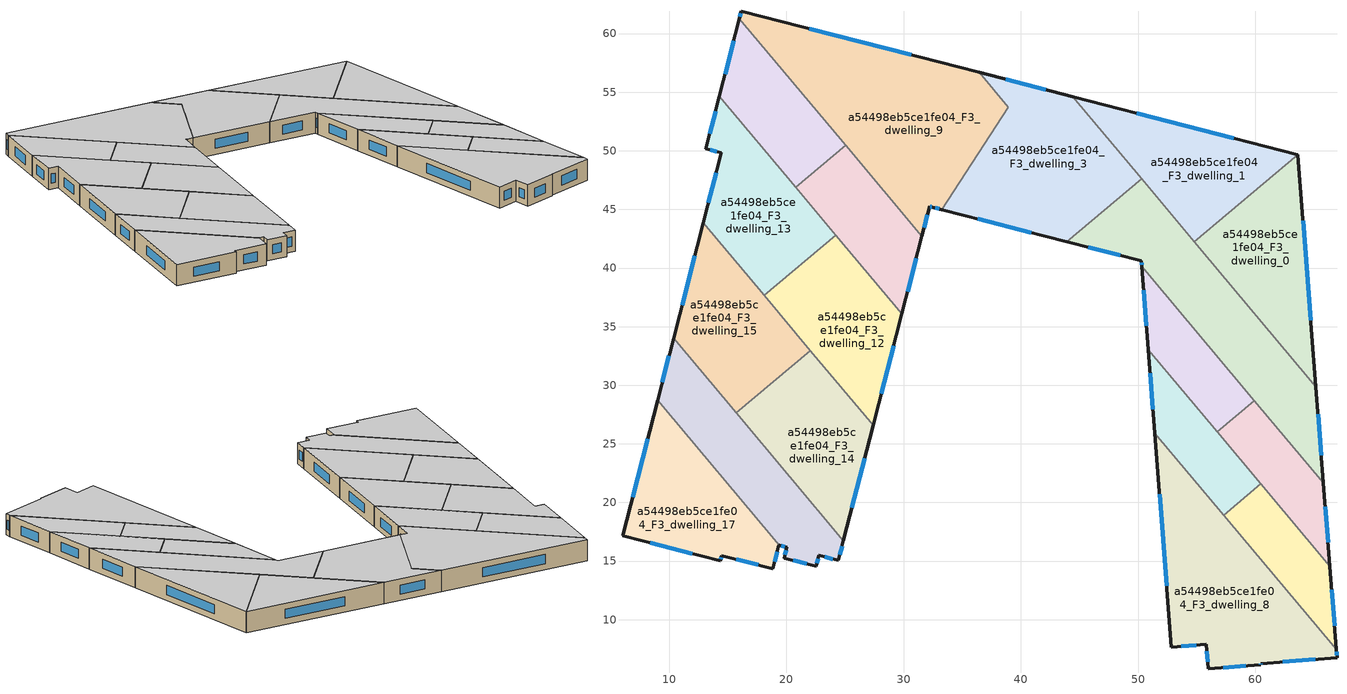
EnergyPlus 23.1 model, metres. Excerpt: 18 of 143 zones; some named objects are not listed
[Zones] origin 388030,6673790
a54498eb5ce1fe04_F3_dwelling_0
 floor to a54498eb5ce1fe04_F2_dwelling_0 (EU_floor_Construction): 63.64,49.67 65.17,29.88 54.79,42.25 z9
 wall outside (EU_wall_Construction): 65.17,29.88 63.64,49.67 z9:12
 wall to a54498eb5ce1fe04_F3_dwelling_2 (EU_wall_Construction): 54.79,42.25 65.17,29.88 z9:12
 wall to a54498eb5ce1fe04_F3_dwelling_1 (EU_wall_Construction): 63.63,49.67 54.79,42.25 z9:12
 window (EU_Window_Construction): 64.73,35.53 64.07,44.02 z9.86:11.14
 ceiling to a54498eb5ce1fe04_F4_dwelling_0 (EU_floor_Construction): 65.17,29.88 63.64,49.67 54.79,42.25 z12
a54498eb5ce1fe04_F3_dwelling_1
 floor to a54498eb5ce1fe04_F2_dwelling_1 (EU_floor_Construction): 63.63,49.67 54.79,42.25 44.41,54.63 z9
 wall outside (EU_wall_Construction): 63.63,49.67 44.41,54.63 z9:12
 wall to a54498eb5ce1fe04_F3_dwelling_3 (EU_wall_Construction): 44.41,54.63 50.3,47.6 z9:12
 wall to a54498eb5ce1fe04_F3_dwelling_2 (EU_wall_Construction): 50.3,47.6 54.79,42.25 z9:12
 window (EU_Window_Construction): 58.14,51.09 49.9,53.21 z9.86:11.14
 ceiling to a54498eb5ce1fe04_F4_dwelling_1 (EU_floor_Construction): 63.63,49.67 44.41,54.63 54.79,42.25 z12
a54498eb5ce1fe04_F3_dwelling_10
 floor to a54498eb5ce1fe04_F2_dwelling_10 (EU_floor_Construction): 25.05,50.47 31.56,42.71 29.85,36.09 20.79,46.89 z9
 wall outside (EU_wall_Construction): 29.85,36.09 31.56,42.71 z9:12
 wall to a54498eb5ce1fe04_F3_dwelling_11 (EU_wall_Construction): 25.05,50.47 20.79,46.89 z9:12
 wall to a54498eb5ce1fe04_F3_dwelling_12 (EU_wall_Construction): 24.21,42.81 29.85,36.09 z9:12
 wall to a54498eb5ce1fe04_F3_dwelling_9 (EU_wall_Construction): 31.56,42.71 25.05,50.47 z9:12
 wall to a54498eb5ce1fe04_F3_dwelling_13 (EU_wall_Construction): 20.79,46.89 24.21,42.81 z9:12
 window (EU_Window_Construction): 30.34,37.98 31.07,40.82 z9.86:11.14
 ceiling to a54498eb5ce1fe04_F4_dwelling_10 (EU_floor_Construction): 29.85,36.09 31.56,42.71 25.05,50.47 20.79,46.89 z12
a54498eb5ce1fe04_F3_dwelling_11
 floor to a54498eb5ce1fe04_F2_dwelling_11 (EU_floor_Construction): 15.98,61.27 25.05,50.47 20.79,46.89 14.28,54.65 z9
 wall outside (EU_wall_Construction): 15.98,61.27 14.28,54.65 z9:12
 wall to a54498eb5ce1fe04_F3_dwelling_13 (EU_wall_Construction): 14.28,54.65 20.79,46.89 z9:12
 wall to a54498eb5ce1fe04_F3_dwelling_9 (EU_wall_Construction): 25.05,50.47 15.98,61.27 z9:12
 window (EU_Window_Construction): 15.5,59.38 14.77,56.54 z9.86:11.14
 ceiling to a54498eb5ce1fe04_F4_dwelling_11 (EU_floor_Construction): 25.05,50.47 15.98,61.27 14.28,54.65 20.79,46.89 z12
a54498eb5ce1fe04_F3_dwelling_12
 floor to a54498eb5ce1fe04_F2_dwelling_12 (EU_floor_Construction): 24.21,42.81 29.85,36.09 27.4,26.58 18.09,37.67 z9
 wall outside (EU_wall_Construction): 27.4,26.58 29.85,36.09 z9:12
 wall to a54498eb5ce1fe04_F3_dwelling_13 (EU_wall_Construction): 24.21,42.81 18.09,37.67 z9:12
 wall to a54498eb5ce1fe04_F3_dwelling_14 (EU_wall_Construction): 22.05,32.96 27.4,26.58 z9:12
 wall to a54498eb5ce1fe04_F3_dwelling_15 (EU_wall_Construction): 18.09,37.67 22.05,32.96 z9:12
 window (EU_Window_Construction): 28.1,29.29 29.15,33.37 z9.86:11.14
 ceiling to a54498eb5ce1fe04_F4_dwelling_12 (EU_floor_Construction): 27.4,26.58 29.85,36.09 24.21,42.81 18.09,37.67 z12
a54498eb5ce1fe04_F3_dwelling_13
 floor to a54498eb5ce1fe04_F2_dwelling_13 (EU_floor_Construction): 14.28,54.65 24.21,42.81 18.09,37.67 12.9,43.86 14.44,49.84 13.12,50.18 z9
 wall outside (EU_wall_Construction): 14.28,54.65 13.12,50.18 14.44,49.84 12.9,43.86 z9:12
 wall to a54498eb5ce1fe04_F3_dwelling_15 (EU_wall_Construction): 12.9,43.86 18.09,37.67 z9:12
 window (EU_Window_Construction): 14,48.13 13.34,45.57 / 13.5,50.08 14.07,49.94 / 13.95,53.37 13.45,51.46 z9.86:11.14
 ceiling to a54498eb5ce1fe04_F4_dwelling_13 (EU_floor_Construction): 24.21,42.81 14.28,54.65 13.12,50.18 14.44,49.84 12.9,43.86 18.09,37.67 z12
a54498eb5ce1fe04_F3_dwelling_14
 floor to a54498eb5ce1fe04_F2_dwelling_14 (EU_floor_Construction): 22.05,32.96 27.4,26.58 24.86,16.74 15.72,27.64 z9
 wall outside (EU_wall_Construction): 24.86,16.74 27.4,26.58 z9:12
 wall to a54498eb5ce1fe04_F3_dwelling_15 (EU_wall_Construction): 22.05,32.96 15.72,27.64 z9:12
 wall to a54498eb5ce1fe04_F3_dwelling_16 (EU_wall_Construction): 15.72,27.64 24.86,16.74 z9:12
 window (EU_Window_Construction): 25.59,19.55 26.68,23.77 z9.86:11.14
 ceiling to a54498eb5ce1fe04_F4_dwelling_14 (EU_floor_Construction): 24.86,16.74 27.4,26.58 22.05,32.96 15.72,27.64 z12
a54498eb5ce1fe04_F3_dwelling_15
 floor to a54498eb5ce1fe04_F2_dwelling_15 (EU_floor_Construction): 12.9,43.86 22.05,32.96 15.72,27.64 10.36,34.02 z9
 wall outside (EU_wall_Construction): 12.9,43.86 10.36,34.02 z9:12
 wall to a54498eb5ce1fe04_F3_dwelling_16 (EU_wall_Construction): 10.36,34.02 15.72,27.64 z9:12
 window (EU_Window_Construction): 12.18,41.05 11.09,36.83 z9.86:11.14
 ceiling to a54498eb5ce1fe04_F4_dwelling_15 (EU_floor_Construction): 22.05,32.96 12.9,43.86 10.36,34.02 15.72,27.64 z12
a54498eb5ce1fe04_F3_dwelling_16
 floor to a54498eb5ce1fe04_F2_dwelling_16 (EU_floor_Construction): 10.36,34.02 24.86,16.74 24.43,15.05 22.77,15.48 22.53,14.55 19.79,15.26 20.03,16.19 19.38,16.35 9,28.73 z9
 wall outside (EU_wall_Construction): 19.38,16.35 20.03,16.19 19.79,15.26 22.53,14.55 22.77,15.48 24.43,15.05 24.86,16.74 / 10.36,34.02 9,28.73 z9:12
 wall to a54498eb5ce1fe04_F3_dwelling_17 (EU_wall_Construction): 9,28.73 19.38,16.35 z9:12
 window (EU_Window_Construction): 19.96,15.92 19.86,15.52 / 19.57,16.31 19.85,16.23 / 9.97,32.51 9.39,30.24 / 24.55,15.54 24.74,16.26 / 23.25,15.36 23.96,15.18 / 22.6,14.82 22.7,15.21 / 20.58,15.06 21.75,14.75 z9.86:11.14
 ceiling to a54498eb5ce1fe04_F4_dwelling_16 (EU_floor_Construction): 24.43,15.05 24.86,16.74 10.36,34.02 9,28.73 19.38,16.35 20.03,16.19 19.79,15.26 22.53,14.55 22.77,15.48 z12
a54498eb5ce1fe04_F3_dwelling_17
 floor to a54498eb5ce1fe04_F2_dwelling_17 (EU_floor_Construction): 9,28.73 19.38,16.35 19.35,16.36 18.84,14.35 14.48,15.47 14.37,15.04 6.01,17.15 z9
 wall outside (EU_wall_Construction): 9,28.73 6.01,17.15 14.37,15.04 14.48,15.47 18.84,14.35 19.35,16.36 19.38,16.35 z9:12
 window (EU_Window_Construction): 14.4,15.16 14.45,15.35 / 8.4,16.54 11.98,15.64 / 8.15,25.42 6.87,20.46 / 18.98,14.92 19.21,15.79 / 15.72,15.15 17.59,14.67 z9.86:11.14
 ceiling to a54498eb5ce1fe04_F4_dwelling_17 (EU_floor_Construction): 18.84,14.35 19.35,16.36 19.38,16.35 9,28.73 6.01,17.15 14.37,15.04 14.48,15.47 z12
a54498eb5ce1fe04_F3_dwelling_2
 floor to a54498eb5ce1fe04_F2_dwelling_2 (EU_floor_Construction): 50.3,47.6 65.17,29.88 65.81,21.68 50.32,40.15 50.28,40.6 43.91,42.24 z9
 wall outside (EU_wall_Construction): 43.91,42.24 50.28,40.6 50.32,40.15 / 65.81,21.68 65.17,29.88 z9:12
 wall to a54498eb5ce1fe04_F3_dwelling_3 (EU_wall_Construction): 50.3,47.6 43.91,42.24 z9:12
 wall to a54498eb5ce1fe04_F3_dwelling_5 (EU_wall_Construction): 50.32,40.15 59.93,28.69 z9:12
 wall to a54498eb5ce1fe04_F3_dwelling_4 (EU_wall_Construction): 59.93,28.69 65.81,21.68 z9:12
 window (EU_Window_Construction): 50.29,40.47 50.3,40.28 / 45.73,41.77 48.46,41.07 / 65.63,24.02 65.35,27.54 z9.86:11.14
 ceiling to a54498eb5ce1fe04_F4_dwelling_2 (EU_floor_Construction): 65.81,21.68 65.17,29.88 50.3,47.6 43.91,42.24 50.28,40.6 50.32,40.15 z12
a54498eb5ce1fe04_F3_dwelling_3
 floor to a54498eb5ce1fe04_F2_dwelling_3 (EU_floor_Construction): 44.41,54.63 50.3,47.6 43.91,42.24 33.27,44.99 38.94,53.71 36.44,56.68 z9
 wall outside (EU_wall_Construction): 33.27,44.99 43.91,42.24 / 44.41,54.63 36.44,56.68 z9:12
 wall to a54498eb5ce1fe04_F3_dwelling_9 (EU_wall_Construction): 36.44,56.68 38.94,53.71 33.27,44.99 z9:12
 window (EU_Window_Construction): 36.31,44.2 40.87,43.03 / 42.13,55.21 38.72,56.09 z9.86:11.14
 ceiling to a54498eb5ce1fe04_F4_dwelling_3 (EU_floor_Construction): 50.3,47.6 44.41,54.63 36.44,56.68 38.94,53.71 33.27,44.99 43.91,42.24 z12
a54498eb5ce1fe04_F3_dwelling_4
 floor to a54498eb5ce1fe04_F2_dwelling_4 (EU_floor_Construction): 59.93,28.69 65.81,21.68 66.36,14.57 56.75,26.03 z9
 wall outside (EU_wall_Construction): 66.36,14.57 65.81,21.68 z9:12
 wall to a54498eb5ce1fe04_F3_dwelling_5 (EU_wall_Construction): 59.93,28.69 56.75,26.03 z9:12
 wall to a54498eb5ce1fe04_F3_dwelling_6 (EU_wall_Construction): 60.48,21.58 66.36,14.57 z9:12
 wall to a54498eb5ce1fe04_F3_dwelling_7 (EU_wall_Construction): 56.75,26.03 60.48,21.58 z9:12
 window (EU_Window_Construction): 66.2,16.6 65.97,19.65 z9.86:11.14
 ceiling to a54498eb5ce1fe04_F4_dwelling_4 (EU_floor_Construction): 66.36,14.57 65.81,21.68 59.93,28.69 56.75,26.03 z12
a54498eb5ce1fe04_F3_dwelling_5
 floor to a54498eb5ce1fe04_F2_dwelling_5 (EU_floor_Construction): 50.32,40.15 59.93,28.69 56.75,26.03 50.87,33.04 z9
 wall outside (EU_wall_Construction): 50.32,40.15 50.87,33.04 z9:12
 wall to a54498eb5ce1fe04_F3_dwelling_7 (EU_wall_Construction): 50.87,33.04 56.75,26.03 z9:12
 window (EU_Window_Construction): 50.47,38.11 50.71,35.07 z9.86:11.14
 ceiling to a54498eb5ce1fe04_F4_dwelling_5 (EU_floor_Construction): 59.93,28.69 50.32,40.15 50.87,33.04 56.75,26.03 z12
a54498eb5ce1fe04_F3_dwelling_6
 floor to a54498eb5ce1fe04_F2_dwelling_6 (EU_floor_Construction): 60.48,21.58 66.36,14.57 66.91,7.46 57.3,18.91 z9
 wall outside (EU_wall_Construction): 66.91,7.46 66.36,14.57 z9:12
 wall to a54498eb5ce1fe04_F3_dwelling_7 (EU_wall_Construction): 60.48,21.58 57.3,18.91 z9:12
 wall to a54498eb5ce1fe04_F3_dwelling_8 (EU_wall_Construction): 57.3,18.91 66.91,7.46 z9:12
 window (EU_Window_Construction): 66.76,9.49 66.52,12.54 z9.86:11.14
 ceiling to a54498eb5ce1fe04_F4_dwelling_6 (EU_floor_Construction): 66.91,7.46 66.36,14.57 60.48,21.58 57.3,18.91 z12
a54498eb5ce1fe04_F3_dwelling_7
 floor to a54498eb5ce1fe04_F2_dwelling_7 (EU_floor_Construction): 50.87,33.04 60.48,21.58 57.3,18.91 51.42,25.92 z9
 wall outside (EU_wall_Construction): 50.87,33.04 51.42,25.92 z9:12
 wall to a54498eb5ce1fe04_F3_dwelling_8 (EU_wall_Construction): 51.42,25.92 57.3,18.91 z9:12
 window (EU_Window_Construction): 51.03,31 51.26,27.96 z9.86:11.14
 ceiling to a54498eb5ce1fe04_F4_dwelling_7 (EU_floor_Construction): 60.48,21.58 50.87,33.04 51.42,25.92 57.3,18.91 z12
a54498eb5ce1fe04_F3_dwelling_8
 floor to a54498eb5ce1fe04_F2_dwelling_8 (EU_floor_Construction): 51.42,25.92 66.91,7.46 66.97,6.76 60.47,6.25 60.48,6.16 55.99,5.81 55.83,7.9 52.84,7.67 z9
 wall outside (EU_wall_Construction): 51.42,25.92 52.84,7.67 55.83,7.9 55.99,5.81 60.48,6.16 60.47,6.25 66.97,6.76 66.91,7.46 z9:12
 window (EU_Window_Construction): 60.47,6.18 60.47,6.23 / 57.27,5.91 59.2,6.06 / 55.88,7.3 55.95,6.4 / 53.69,7.73 54.98,7.83 / 51.83,20.71 52.43,12.88 / 66.95,6.96 66.93,7.26 / 62.33,6.4 65.11,6.62 z9.86:11.14
 ceiling to a54498eb5ce1fe04_F4_dwelling_8 (EU_floor_Construction): 66.97,6.76 66.91,7.46 51.42,25.92 52.84,7.67 55.83,7.9 55.99,5.81 60.48,6.16 60.47,6.25 z12
a54498eb5ce1fe04_F3_dwelling_9
 floor to a54498eb5ce1fe04_F2_dwelling_9 (EU_floor_Construction): 36.44,56.68 38.94,53.71 33.27,44.99 32.45,45.2 32.22,45.26 31.56,42.71 15.98,61.27 16.15,61.91 z9
 wall outside (EU_wall_Construction): 36.44,56.68 16.15,61.91 15.98,61.27 / 31.56,42.71 32.22,45.26 32.45,45.2 33.27,44.99 z9:12
 window (EU_Window_Construction): 16.1,61.73 16.03,61.45 / 30.65,58.17 21.95,60.42 / 32.68,45.14 33.03,45.05 / 32.28,45.24 32.38,45.21 / 31.75,43.44 32.03,44.53 z9.86:11.14
 ceiling to a54498eb5ce1fe04_F4_dwelling_9 (EU_floor_Construction): 33.27,44.99 38.94,53.71 36.44,56.68 16.15,61.91 15.98,61.27 31.56,42.71 32.22,45.26 32.45,45.2 z12
[Building]
EU S2 Campaign: North Axis=0; Terrain=City; Solar Distribution=FullExterior
[Site:Location]
Helsinki-Vantaa.AP: Latitude=60.317; Longitude=24.963; Time Zone=2; Elevation=54.6
[SizingPeriod:WeatherFileDays]
AnnualSizingPeriod: Begin Month=1; Begin Day of Month=1; End Month=12; End Day of Month=31; Day of Week for Start Day=Monday; Use Weather File Daylight Saving Period=No; Use Weather File Rain and Snow Indicators=No
[MATERIAL]
EU_InternalMass_Material: Roughness=MediumRough; Thickness=0.1; Conductivity=1; Density=1800; Specific Heat=900; Thermal Absorptance=0.9; Solar Absorptance=0.7; Visible Absorptance=0.7
[MATERIAL:NOMASS] Roughness=MediumRough; Thermal Absorptance=0.9; Solar Absorptance=0.7; Visible Absorptance=0.7
Name | Thermal Resistance
EU_wall_NoMass | 5.91765
EU_floor_NoMass | 6.2875
[WINDOWMATERIAL:SIMPLEGLAZINGSYSTEM]
EU_Window_SimpleGlazing: UFactor=0.994035; Solar Heat Gain Coefficient=0.7; Visible Transmittance=0.7
[CONSTRUCTION]
EU_wall_Construction: EU_wall_NoMass
EU_floor_Construction: EU_floor_NoMass
EU_Window_Construction: EU_Window_SimpleGlazing
EU_InternalMass_Construction: EU_InternalMass_Material
[ZONE] Type=1; Multiplier=1; Ceiling Height=autocalculate; Floor Area=autocalculate; Part of Total Floor Area=Yes
Name | Volume
a54498eb5ce1fe04_F3_dwelling_0 | 279.578
a54498eb5ce1fe04_F3_dwelling_1 | 279.603
a54498eb5ce1fe04_F3_dwelling_10 | 202.146
a54498eb5ce1fe04_F3_dwelling_11 | 202.17
a54498eb5ce1fe04_F3_dwelling_12 | 278.905
a54498eb5ce1fe04_F3_dwelling_13 | 278.92
a54498eb5ce1fe04_F3_dwelling_14 | 279.612
a54498eb5ce1fe04_F3_dwelling_15 | 279.588
a54498eb5ce1fe04_F3_dwelling_16 | 280.104
a54498eb5ce1fe04_F3_dwelling_17 | 279.144
a54498eb5ce1fe04_F3_dwelling_2 | 406.189
a54498eb5ce1fe04_F3_dwelling_3 | 406.204
a54498eb5ce1fe04_F3_dwelling_4 | 149.959
a54498eb5ce1fe04_F3_dwelling_5 | 149.954
a54498eb5ce1fe04_F3_dwelling_6 | 149.918
a54498eb5ce1fe04_F3_dwelling_7 | 149.922
a54498eb5ce1fe04_F3_dwelling_8 | 425.177
a54498eb5ce1fe04_F3_dwelling_9 | 555.894
[INTERNALMASS] Construction=EU_InternalMass_Construction
Name | Zone or ZoneList | Surface Area
a54498eb5ce1fe04_F3_dwelling_0_EU_InternalMass | a54498eb5ce1fe04_F3_dwelling_0 | 93.2019
a54498eb5ce1fe04_F3_dwelling_1_EU_InternalMass | a54498eb5ce1fe04_F3_dwelling_1 | 93.2014
a54498eb5ce1fe04_F3_dwelling_2_EU_InternalMass | a54498eb5ce1fe04_F3_dwelling_2 | 135.397
a54498eb5ce1fe04_F3_dwelling_3_EU_InternalMass | a54498eb5ce1fe04_F3_dwelling_3 | 135.399
a54498eb5ce1fe04_F3_dwelling_4_EU_InternalMass | a54498eb5ce1fe04_F3_dwelling_4 | 49.9866
a54498eb5ce1fe04_F3_dwelling_5_EU_InternalMass | a54498eb5ce1fe04_F3_dwelling_5 | 49.9823
a54498eb5ce1fe04_F3_dwelling_6_EU_InternalMass | a54498eb5ce1fe04_F3_dwelling_6 | 49.9744
a54498eb5ce1fe04_F3_dwelling_7_EU_InternalMass | a54498eb5ce1fe04_F3_dwelling_7 | 49.9757
a54498eb5ce1fe04_F3_dwelling_8_EU_InternalMass | a54498eb5ce1fe04_F3_dwelling_8 | 141.725
a54498eb5ce1fe04_F3_dwelling_9_EU_InternalMass | a54498eb5ce1fe04_F3_dwelling_9 | 185.298
a54498eb5ce1fe04_F3_dwelling_10_EU_InternalMass | a54498eb5ce1fe04_F3_dwelling_10 | 67.3843
a54498eb5ce1fe04_F3_dwelling_11_EU_InternalMass | a54498eb5ce1fe04_F3_dwelling_11 | 67.3914
a54498eb5ce1fe04_F3_dwelling_12_EU_InternalMass | a54498eb5ce1fe04_F3_dwelling_12 | 92.9711
a54498eb5ce1fe04_F3_dwelling_13_EU_InternalMass | a54498eb5ce1fe04_F3_dwelling_13 | 92.9743
a54498eb5ce1fe04_F3_dwelling_14_EU_InternalMass | a54498eb5ce1fe04_F3_dwelling_14 | 93.204
a54498eb5ce1fe04_F3_dwelling_15_EU_InternalMass | a54498eb5ce1fe04_F3_dwelling_15 | 93.1983
a54498eb5ce1fe04_F3_dwelling_16_EU_InternalMass | a54498eb5ce1fe04_F3_dwelling_16 | 93.3679
a54498eb5ce1fe04_F3_dwelling_17_EU_InternalMass | a54498eb5ce1fe04_F3_dwelling_17 | 93.0479
[OTHEREQUIPMENT] Fuel Type=Electricity; Design Level Calculation Method=Watts/Area; Power per Zone Floor Area=1; Fraction Latent=0; Fraction Radiant=0; Fraction Lost=0; Carbon Dioxide Generation Rate=0; EndUse Subcategory=EU_Step8_InternalGains
Name | Zone or ZoneList or Space or SpaceList | Schedule
EU_Step8_InternalGain_a54498eb5ce1fe04_F3_dwelling_0_f000 | a54498eb5ce1fe04_F3_dwelling_0 | EU_Step8_GainSchedule_a54498eb5ce1fe04_F3_dwelling_0_f000
EU_Step8_InternalGain_a54498eb5ce1fe04_F3_dwelling_1_f000 | a54498eb5ce1fe04_F3_dwelling_1 | EU_Step8_GainSchedule_a54498eb5ce1fe04_F3_dwelling_1_f000
EU_Step8_InternalGain_a54498eb5ce1fe04_F3_dwelling_2_f000 | a54498eb5ce1fe04_F3_dwelling_2 | EU_Step8_GainSchedule_a54498eb5ce1fe04_F3_dwelling_2_f000
EU_Step8_InternalGain_a54498eb5ce1fe04_F3_dwelling_3_f000 | a54498eb5ce1fe04_F3_dwelling_3 | EU_Step8_GainSchedule_a54498eb5ce1fe04_F3_dwelling_3_f000
EU_Step8_InternalGain_a54498eb5ce1fe04_F3_dwelling_4_f000 | a54498eb5ce1fe04_F3_dwelling_4 | EU_Step8_GainSchedule_a54498eb5ce1fe04_F3_dwelling_4_f000
EU_Step8_InternalGain_a54498eb5ce1fe04_F3_dwelling_5_f000 | a54498eb5ce1fe04_F3_dwelling_5 | EU_Step8_GainSchedule_a54498eb5ce1fe04_F3_dwelling_5_f000
EU_Step8_InternalGain_a54498eb5ce1fe04_F3_dwelling_6_f000 | a54498eb5ce1fe04_F3_dwelling_6 | EU_Step8_GainSchedule_a54498eb5ce1fe04_F3_dwelling_6_f000
EU_Step8_InternalGain_a54498eb5ce1fe04_F3_dwelling_7_f000 | a54498eb5ce1fe04_F3_dwelling_7 | EU_Step8_GainSchedule_a54498eb5ce1fe04_F3_dwelling_7_f000
EU_Step8_InternalGain_a54498eb5ce1fe04_F3_dwelling_8_f000 | a54498eb5ce1fe04_F3_dwelling_8 | EU_Step8_GainSchedule_a54498eb5ce1fe04_F3_dwelling_8_f000
EU_Step8_InternalGain_a54498eb5ce1fe04_F3_dwelling_9_f000 | a54498eb5ce1fe04_F3_dwelling_9 | EU_Step8_GainSchedule_a54498eb5ce1fe04_F3_dwelling_9_f000
EU_Step8_InternalGain_a54498eb5ce1fe04_F3_dwelling_10_f000 | a54498eb5ce1fe04_F3_dwelling_10 | EU_Step8_GainSchedule_a54498eb5ce1fe04_F3_dwelling_10_f000
EU_Step8_InternalGain_a54498eb5ce1fe04_F3_dwelling_11_f000 | a54498eb5ce1fe04_F3_dwelling_11 | EU_Step8_GainSchedule_a54498eb5ce1fe04_F3_dwelling_11_f000
EU_Step8_InternalGain_a54498eb5ce1fe04_F3_dwelling_12_f000 | a54498eb5ce1fe04_F3_dwelling_12 | EU_Step8_GainSchedule_a54498eb5ce1fe04_F3_dwelling_12_f000
EU_Step8_InternalGain_a54498eb5ce1fe04_F3_dwelling_13_f000 | a54498eb5ce1fe04_F3_dwelling_13 | EU_Step8_GainSchedule_a54498eb5ce1fe04_F3_dwelling_13_f000
EU_Step8_InternalGain_a54498eb5ce1fe04_F3_dwelling_14_f000 | a54498eb5ce1fe04_F3_dwelling_14 | EU_Step8_GainSchedule_a54498eb5ce1fe04_F3_dwelling_14_f000
EU_Step8_InternalGain_a54498eb5ce1fe04_F3_dwelling_15_f000 | a54498eb5ce1fe04_F3_dwelling_15 | EU_Step8_GainSchedule_a54498eb5ce1fe04_F3_dwelling_15_f000
EU_Step8_InternalGain_a54498eb5ce1fe04_F3_dwelling_16_f000 | a54498eb5ce1fe04_F3_dwelling_16 | EU_Step8_GainSchedule_a54498eb5ce1fe04_F3_dwelling_16_f000
EU_Step8_InternalGain_a54498eb5ce1fe04_F3_dwelling_17_f000 | a54498eb5ce1fe04_F3_dwelling_17 | EU_Step8_GainSchedule_a54498eb5ce1fe04_F3_dwelling_17_f000
[ZONEVENTILATION:DESIGNFLOWRATE] Schedule=EU_AlwaysOn; Design Flow Rate Calculation Method=AirChanges/Hour; Air Changes per Hour=0.596421; Ventilation Type=Natural; Fan Pressure Rise=0; Fan Total Efficiency=1; Constant Term Coefficient=1; Temperature Term Coefficient=0; Velocity Term Coefficient=0; Velocity Squared Term Coefficient=0; Minimum Indoor Temperature=-100; Maximum Indoor Temperature=100; Delta Temperature=-100; Minimum Outdoor Temperature=-100; Maximum Outdoor Temperature=100; Maximum Wind Speed=40
Name | Zone or ZoneList or Space or SpaceList
EU_ConstantAir_a54498eb5ce1fe04_F3_dwelling_0 | a54498eb5ce1fe04_F3_dwelling_0
EU_ConstantAir_a54498eb5ce1fe04_F3_dwelling_1 | a54498eb5ce1fe04_F3_dwelling_1
EU_ConstantAir_a54498eb5ce1fe04_F3_dwelling_2 | a54498eb5ce1fe04_F3_dwelling_2
EU_ConstantAir_a54498eb5ce1fe04_F3_dwelling_3 | a54498eb5ce1fe04_F3_dwelling_3
EU_ConstantAir_a54498eb5ce1fe04_F3_dwelling_4 | a54498eb5ce1fe04_F3_dwelling_4
EU_ConstantAir_a54498eb5ce1fe04_F3_dwelling_5 | a54498eb5ce1fe04_F3_dwelling_5
EU_ConstantAir_a54498eb5ce1fe04_F3_dwelling_6 | a54498eb5ce1fe04_F3_dwelling_6
EU_ConstantAir_a54498eb5ce1fe04_F3_dwelling_7 | a54498eb5ce1fe04_F3_dwelling_7
EU_ConstantAir_a54498eb5ce1fe04_F3_dwelling_8 | a54498eb5ce1fe04_F3_dwelling_8
EU_ConstantAir_a54498eb5ce1fe04_F3_dwelling_9 | a54498eb5ce1fe04_F3_dwelling_9
EU_ConstantAir_a54498eb5ce1fe04_F3_dwelling_10 | a54498eb5ce1fe04_F3_dwelling_10
EU_ConstantAir_a54498eb5ce1fe04_F3_dwelling_11 | a54498eb5ce1fe04_F3_dwelling_11
EU_ConstantAir_a54498eb5ce1fe04_F3_dwelling_12 | a54498eb5ce1fe04_F3_dwelling_12
EU_ConstantAir_a54498eb5ce1fe04_F3_dwelling_13 | a54498eb5ce1fe04_F3_dwelling_13
EU_ConstantAir_a54498eb5ce1fe04_F3_dwelling_14 | a54498eb5ce1fe04_F3_dwelling_14
EU_ConstantAir_a54498eb5ce1fe04_F3_dwelling_15 | a54498eb5ce1fe04_F3_dwelling_15
EU_ConstantAir_a54498eb5ce1fe04_F3_dwelling_16 | a54498eb5ce1fe04_F3_dwelling_16
EU_ConstantAir_a54498eb5ce1fe04_F3_dwelling_17 | a54498eb5ce1fe04_F3_dwelling_17
[HVACTEMPLATE:ZONE:IDEALLOADSAIRSYSTEM] System Availability Schedule=EU_AlwaysOn; Maximum Heating Supply Air Temperature=50; Minimum Cooling Supply Air Temperature=13; Maximum Heating Supply Air Humidity Ratio=0.0156; Minimum Cooling Supply Air Humidity Ratio=0.0077; Heating Limit=NoLimit; Cooling Limit=NoLimit; Heating Availability Schedule=EU_AlwaysOn; Cooling Availability Schedule=EU_CoolingOff; Dehumidification Control Type=ConstantSensibleHeatRatio; Cooling Sensible Heat Ratio=0.7; Dehumidification Setpoint=60; Humidification Control Type=None; Humidification Setpoint=30; Outdoor Air Method=None; Outdoor Air Flow Rate per Person=0.00944; Outdoor Air Flow Rate per Zone Floor Area=0; Outdoor Air Flow Rate per Zone=0; Demand Controlled Ventilation Type=None; Outdoor Air Economizer Type=NoEconomizer; Heat Recovery Type=None; Sensible Heat Recovery Effectiveness=0.7; Latent Heat Recovery Effectiveness=0.65
Name | Template Thermostat
a54498eb5ce1fe04_F3_dwelling_0 | EU_HeatOnly_a54498eb5ce1fe04_F3_dwelling_0
a54498eb5ce1fe04_F3_dwelling_1 | EU_HeatOnly_a54498eb5ce1fe04_F3_dwelling_1
a54498eb5ce1fe04_F3_dwelling_2 | EU_HeatOnly_a54498eb5ce1fe04_F3_dwelling_2
a54498eb5ce1fe04_F3_dwelling_3 | EU_HeatOnly_a54498eb5ce1fe04_F3_dwelling_3
a54498eb5ce1fe04_F3_dwelling_4 | EU_HeatOnly_a54498eb5ce1fe04_F3_dwelling_4
a54498eb5ce1fe04_F3_dwelling_5 | EU_HeatOnly_a54498eb5ce1fe04_F3_dwelling_5
a54498eb5ce1fe04_F3_dwelling_6 | EU_HeatOnly_a54498eb5ce1fe04_F3_dwelling_6
a54498eb5ce1fe04_F3_dwelling_7 | EU_HeatOnly_a54498eb5ce1fe04_F3_dwelling_7
a54498eb5ce1fe04_F3_dwelling_8 | EU_HeatOnly_a54498eb5ce1fe04_F3_dwelling_8
a54498eb5ce1fe04_F3_dwelling_9 | EU_HeatOnly_a54498eb5ce1fe04_F3_dwelling_9
a54498eb5ce1fe04_F3_dwelling_10 | EU_HeatOnly_a54498eb5ce1fe04_F3_dwelling_10
a54498eb5ce1fe04_F3_dwelling_11 | EU_HeatOnly_a54498eb5ce1fe04_F3_dwelling_11
a54498eb5ce1fe04_F3_dwelling_12 | EU_HeatOnly_a54498eb5ce1fe04_F3_dwelling_12
a54498eb5ce1fe04_F3_dwelling_13 | EU_HeatOnly_a54498eb5ce1fe04_F3_dwelling_13
a54498eb5ce1fe04_F3_dwelling_14 | EU_HeatOnly_a54498eb5ce1fe04_F3_dwelling_14
a54498eb5ce1fe04_F3_dwelling_15 | EU_HeatOnly_a54498eb5ce1fe04_F3_dwelling_15
a54498eb5ce1fe04_F3_dwelling_16 | EU_HeatOnly_a54498eb5ce1fe04_F3_dwelling_16
a54498eb5ce1fe04_F3_dwelling_17 | EU_HeatOnly_a54498eb5ce1fe04_F3_dwelling_17
[SIZING:ZONE] Zone Cooling Design Supply Air Temperature Input Method=SupplyAirTemperature; Zone Cooling Design Supply Air Temperature=13; Zone Heating Design Supply Air Temperature Input Method=SupplyAirTemperature; Zone Heating Design Supply Air Temperature=50; Zone Cooling Design Supply Air Humidity Ratio=0.008; Zone Heating Design Supply Air Humidity Ratio=0.008; Cooling Design Air Flow Method=DesignDay; Cooling Design Air Flow Rate=0; Cooling Minimum Air Flow per Zone Floor Area=0.000762; Cooling Minimum Air Flow=0; Cooling Minimum Air Flow Fraction=0.2; Heating Design Air Flow Method=DesignDay; Heating Design Air Flow Rate=0; Heating Maximum Air Flow per Zone Floor Area=0.002032; Heating Maximum Air Flow=0.141576; Heating Maximum Air Flow Fraction=0.3; Account for Dedicated Outdoor Air System=No; Dedicated Outdoor Air System Control Strategy=NeutralSupplyAir; Dedicated Outdoor Air Low Setpoint Temperature for Design=autosize; Dedicated Outdoor Air High Setpoint Temperature for Design=autosize; Zone Load Sizing Method=Sensible Load Only No Latent Load; Zone Latent Cooling Design Supply Air Humidity Ratio Input Method=HumidityRatioDifference; Zone Cooling Design Supply Air Humidity Ratio Difference=0.005; Zone Latent Heating Design Supply Air Humidity Ratio Input Method=HumidityRatioDifference; Zone Humidification Design Supply Air Humidity Ratio Difference=0.005
a54498eb5ce1fe04_F3_dwelling_0; a54498eb5ce1fe04_F3_dwelling_1; a54498eb5ce1fe04_F3_dwelling_2; a54498eb5ce1fe04_F3_dwelling_3; a54498eb5ce1fe04_F3_dwelling_4; a54498eb5ce1fe04_F3_dwelling_5; a54498eb5ce1fe04_F3_dwelling_6; a54498eb5ce1fe04_F3_dwelling_7; a54498eb5ce1fe04_F3_dwelling_8; a54498eb5ce1fe04_F3_dwelling_9; a54498eb5ce1fe04_F3_dwelling_10; a54498eb5ce1fe04_F3_dwelling_11; a54498eb5ce1fe04_F3_dwelling_12; a54498eb5ce1fe04_F3_dwelling_13; a54498eb5ce1fe04_F3_dwelling_14; a54498eb5ce1fe04_F3_dwelling_15; a54498eb5ce1fe04_F3_dwelling_16; a54498eb5ce1fe04_F3_dwelling_17
[SCHEDULE:CONSTANT]
Name | Hourly Value
EU_AlwaysOn | 1
EU_CoolingOff | 0
[SCHEDULE:FILE] Column Number=1; Rows to Skip at Top=0; Number of Hours of Data=8760; Column Separator=Comma; Interpolate to Timestep=No; Minutes per Item=60; Adjust Schedule for Daylight Savings=Yes
Name | File
EU_Step8_GainSchedule_a54498eb5ce1fe04_F3_dwelling_0_f000 | ../../schedules/a54498eb5ce1fe04/a54498eb5ce1fe04_F3_dwelling_0_f000_gain.csv
EU_Step8_GainSchedule_a54498eb5ce1fe04_F3_dwelling_1_f000 | ../../schedules/a54498eb5ce1fe04/a54498eb5ce1fe04_F3_dwelling_1_f000_gain.csv
EU_Step8_GainSchedule_a54498eb5ce1fe04_F3_dwelling_2_f000 | ../../schedules/a54498eb5ce1fe04/a54498eb5ce1fe04_F3_dwelling_2_f000_gain.csv
EU_Step8_GainSchedule_a54498eb5ce1fe04_F3_dwelling_3_f000 | ../../schedules/a54498eb5ce1fe04/a54498eb5ce1fe04_F3_dwelling_3_f000_gain.csv
EU_Step8_GainSchedule_a54498eb5ce1fe04_F3_dwelling_4_f000 | ../../schedules/a54498eb5ce1fe04/a54498eb5ce1fe04_F3_dwelling_4_f000_gain.csv
EU_Step8_GainSchedule_a54498eb5ce1fe04_F3_dwelling_5_f000 | ../../schedules/a54498eb5ce1fe04/a54498eb5ce1fe04_F3_dwelling_5_f000_gain.csv
EU_Step8_GainSchedule_a54498eb5ce1fe04_F3_dwelling_6_f000 | ../../schedules/a54498eb5ce1fe04/a54498eb5ce1fe04_F3_dwelling_6_f000_gain.csv
EU_Step8_GainSchedule_a54498eb5ce1fe04_F3_dwelling_7_f000 | ../../schedules/a54498eb5ce1fe04/a54498eb5ce1fe04_F3_dwelling_7_f000_gain.csv
EU_Step8_GainSchedule_a54498eb5ce1fe04_F3_dwelling_8_f000 | ../../schedules/a54498eb5ce1fe04/a54498eb5ce1fe04_F3_dwelling_8_f000_gain.csv
EU_Step8_GainSchedule_a54498eb5ce1fe04_F3_dwelling_9_f000 | ../../schedules/a54498eb5ce1fe04/a54498eb5ce1fe04_F3_dwelling_9_f000_gain.csv
EU_Step8_GainSchedule_a54498eb5ce1fe04_F3_dwelling_10_f000 | ../../schedules/a54498eb5ce1fe04/a54498eb5ce1fe04_F3_dwelling_10_f000_gain.csv
EU_Step8_GainSchedule_a54498eb5ce1fe04_F3_dwelling_11_f000 | ../../schedules/a54498eb5ce1fe04/a54498eb5ce1fe04_F3_dwelling_11_f000_gain.csv
EU_Step8_GainSchedule_a54498eb5ce1fe04_F3_dwelling_12_f000 | ../../schedules/a54498eb5ce1fe04/a54498eb5ce1fe04_F3_dwelling_12_f000_gain.csv
EU_Step8_GainSchedule_a54498eb5ce1fe04_F3_dwelling_13_f000 | ../../schedules/a54498eb5ce1fe04/a54498eb5ce1fe04_F3_dwelling_13_f000_gain.csv
EU_Step8_GainSchedule_a54498eb5ce1fe04_F3_dwelling_14_f000 | ../../schedules/a54498eb5ce1fe04/a54498eb5ce1fe04_F3_dwelling_14_f000_gain.csv
EU_Step8_GainSchedule_a54498eb5ce1fe04_F3_dwelling_15_f000 | ../../schedules/a54498eb5ce1fe04/a54498eb5ce1fe04_F3_dwelling_15_f000_gain.csv
EU_Step8_GainSchedule_a54498eb5ce1fe04_F3_dwelling_16_f000 | ../../schedules/a54498eb5ce1fe04/a54498eb5ce1fe04_F3_dwelling_16_f000_gain.csv
EU_Step8_GainSchedule_a54498eb5ce1fe04_F3_dwelling_17_f000 | ../../schedules/a54498eb5ce1fe04/a54498eb5ce1fe04_F3_dwelling_17_f000_gain.csv
